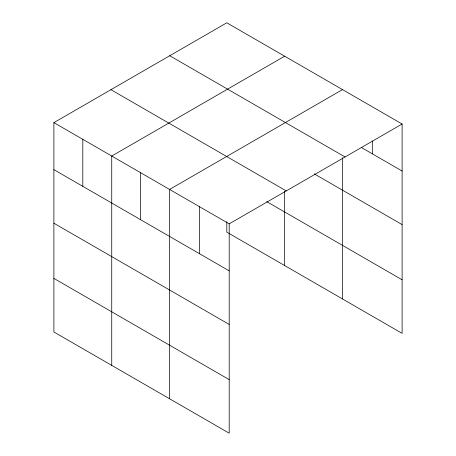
<?xml version="1.0" encoding="UTF-8"?>
<svg xmlns="http://www.w3.org/2000/svg" width="456" height="456" viewBox="0 0 456 456"><rect width="100%" height="100%" fill="white"/><g stroke="black" fill="none" stroke-linecap="round" stroke-linejoin="round"><path stroke-width="0.68" d="M53.882 122.635L229.203 223.856L229.203 433.2L53.882 331.979L53.882 122.635L226.797 22.8L402.118 124.021L402.118 333.364L226.797 232.144L226.797 221.57M284.652 56.202L111.737 156.037L111.737 365.381M342.513 89.604L169.592 189.44L169.592 398.783M229.203 223.856L402.118 124.021M361.369 147.493L402.118 171.023M169.735 55.746L345.055 156.967M314.201 173.833L402.118 224.597M110.945 89.689L286.265 190.91M266.806 201.672L402.118 279.79M53.882 169.638L229.203 270.858M53.882 223.212L229.203 324.433M53.882 278.405L229.203 379.626M372.318 140.995L372.318 153.815M342.513 157.753L342.513 298.954M284.658 191.452L284.658 265.546M199.397 206.648L199.397 253.65M140.665 172.738L140.665 219.741M82.81 139.336L82.81 186.339"/></g></svg>
